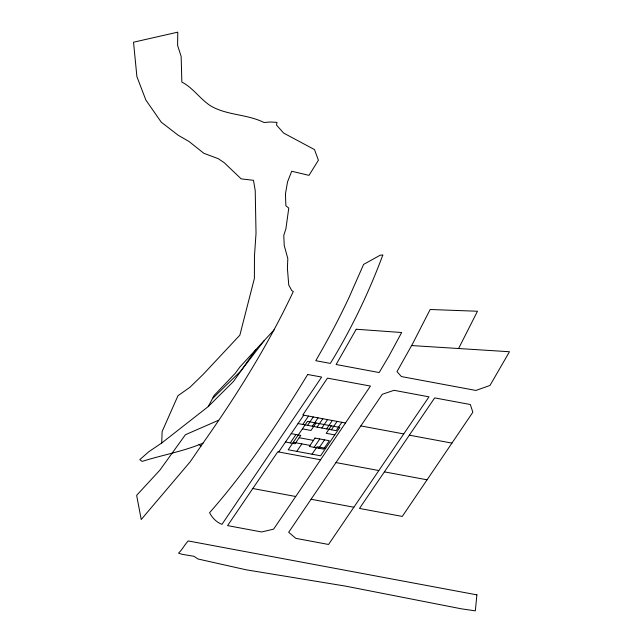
<?xml version="1.0" encoding="UTF-8"?>
<svg xmlns="http://www.w3.org/2000/svg" width="643" height="643" viewBox="0 0 643 643"><rect width="100%" height="100%" fill="white"/><g stroke="black" fill="none" stroke-linecap="round" stroke-linejoin="round"><path stroke-width="0.96" d="M203.003 443.148C183.4 451.418 162.349 455.003 142.119 461.393L139.812 459.641L148.927 451.627L161.723 443.011L162.132 431.541L177.958 395.734L190.015 387.223L203.325 374.234L239.855 335.164L254.395 278.379L254.467 256.002L256.027 233.296L255.215 190.481L253.479 180.321L241.149 178.858L224.359 162.8L218.339 158.717L203.815 153.283L189.034 141.492L178.232 135.279L161.24 122.17L145.857 100.027L136.903 76.646L133.527 42.213L177.781 32.15L177.597 45.404L181.157 56.504L181.848 82.087C193.053 87.713 200.182 99.255 210.84 105.991C227.188 115.491 247.145 114.068 264.008 122.5L270.39 122.001L276.964 122.387L276.522 125.088L283.643 133.077L314.483 149.578L318.414 160.22L309.002 175.362L291.713 171.255L287.517 181.921L285.46 193.856L285.862 205.76L288.771 208.083L285.918 228.715L283.78 235.314L284.222 245.473L287.807 258.518L287.413 268.42L288.755 285.042L291.785 290.62L293.312 291.488C268.276 344.873 236.881 394.979 203.003 443.148L190.199 461.77L141.219 519.512L136.646 495.351L159.93 470.081L185.401 434.74L218.636 420.233M161.723 443.011L208.228 406.585L214.183 395.397L235.201 373.398L239.903 366.96L274.521 329.385M458.604 348.522L477.468 311.244L430.167 309.5L412.589 343.812L396.996 371.622L401.409 376.573L475.884 390.446L489.99 385.454L509.473 351.737L411.633 345.556M345.468 422.949L302.797 415L327.448 378.14L370.456 386.065L273.605 529.149L261.637 531.962L227.582 525.612L277.776 451.796L320.552 459.769M311.075 499.257L288.667 532.291L295.844 538.36L328.549 544.468L428.969 396.835L394.022 390.317L382.312 394.272L311.075 499.257L353.875 507.231M427.073 479.807L402.277 516.417L359.501 508.444L434.684 397.896L470.314 404.519L472.854 412.219L427.073 479.807L384.385 471.858M278.724 451.973L303.753 415.177M290.266 442.906L295.965 434.523M302.813 424.452L308.511 416.061M307.571 425.345L313.278 416.953M312.337 426.229L318.036 417.837M296.777 451.362L301.856 443.895M316.059 422.998L310.979 430.472L302.411 428.873M317.103 427.113L322.802 418.73M321.862 428.005L327.568 419.614M314.081 447.351L319.78 438.96M326.628 428.889L332.327 420.506M312.016 454.207L317.095 446.732L325.663 448.332M331.298 425.835L326.218 433.31L334.786 434.909M318.84 448.235L324.546 439.844M331.386 429.781L337.093 421.39M341.851 422.274L336.152 430.665L298.047 423.568M255.858 349.647L233.586 381.363L208.228 406.585M264.104 340.702L240.876 370.979L212.471 398.604M252.82 488.527L295.692 496.5M360.844 425.923L403.756 433.921M409.334 435.174L451.941 443.107M291.199 433.631L300.731 435.407L295.024 443.799L285.5 442.022M299.164 437.722L313.446 440.383M293.288 442.296L310.03 445.414M335.984 462.574L378.831 470.547M199.025 444.281L200.873 446.266M476.905 594.863L475.322 610.85L461.264 608.8L345.339 586.086L246.156 569.802L197.956 558.984L193.953 556.283L182.427 554.387L178.545 553.149C182.451 549.5 184.517 544.774 188.214 540.94L476.905 594.863M382.794 255.11C368.752 292.758 351.327 329.144 330.325 363.416L315.793 360.699L322.055 349.728A926.386 604.098 -25.6 0 0 348.964 297.621L363.616 264.41L380.31 255.158L382.794 255.11M356.23 329.24L336.128 364.509L379.169 372.554L388.886 356.166L401.666 332.519L356.23 329.24M307.684 374.499C278.258 422.781 247.065 470.234 209.562 512.712C212.19 517.808 216.514 522.349 221.964 524.35L321.645 377.063L307.684 374.499M307.491 421.398L288.209 449.77L320.584 455.807L339.866 427.434L307.491 421.398M315.022 438.068L309.315 446.459L323.606 449.127L329.312 440.736L315.022 438.068"/></g></svg>
